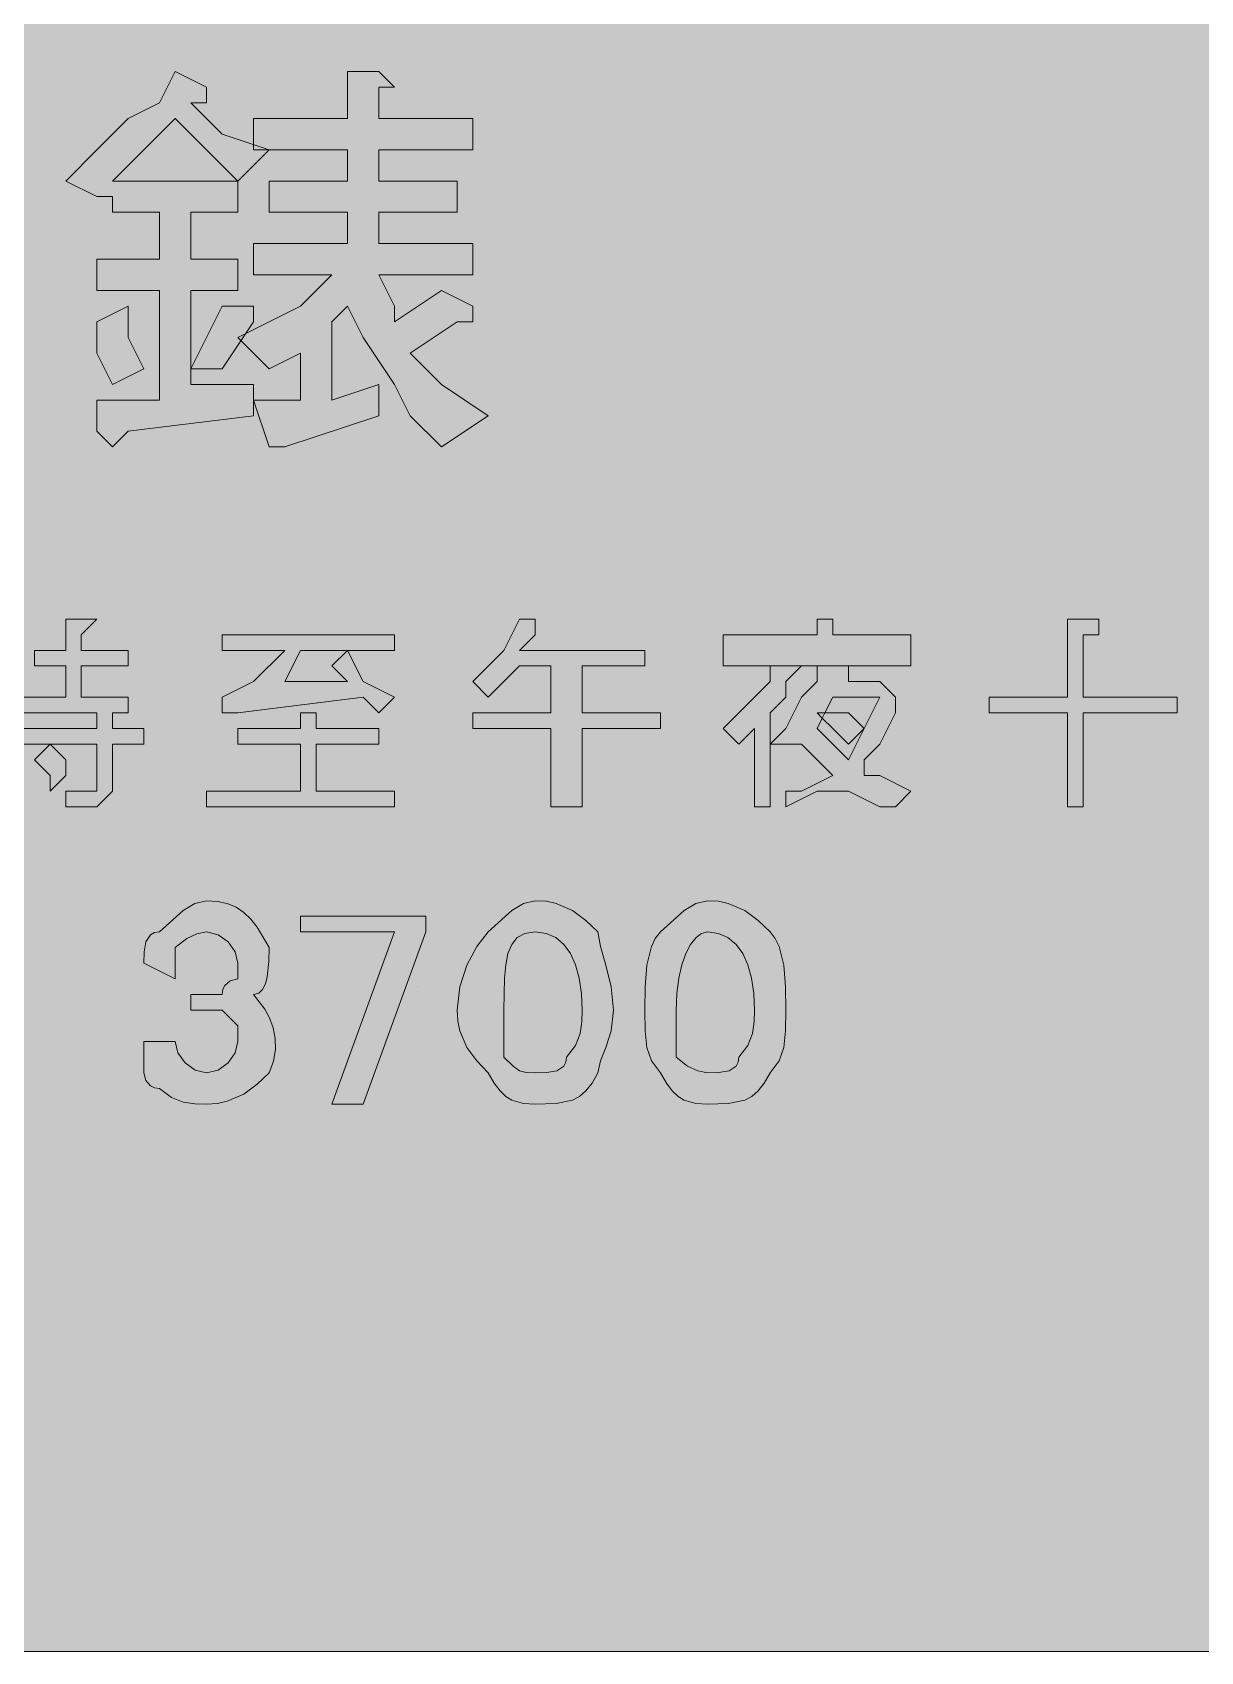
# Model space of a CAD drawing. Header units: metres. Extents: x 10 to 558, y 10 to 259.
# Drawn here: x 362.4 to 452, y 10.3 to 134.5 of the extents above; entities that cross this region are included whole.
import ezdxf

# ---------------------------------------------------------------- set-up
doc = ezdxf.new("R2010")
doc.units = ezdxf.units.M
for name, color, linetype, true_color in [('FILL_FIREBRICK_C36B00', 7, 'Continuous', 0xc36b00), ('FILL_WHITE_FFFFFF', 7, 'Continuous', 0xffffff), ('STROKE_WHITE_FFFFFF', 7, 'Continuous', 0xffffff)]:
    doc.layers.add(name, color=color, linetype=linetype, true_color=true_color)

msp = doc.modelspace()

# ---------------------------------------------------------------- hatches: boundary and pattern name
at = {"layer": 'FILL_FIREBRICK_C36B00', "true_color": 0xc36b00}
h = msp.add_hatch(color=7, dxfattribs=at)
h.dxf.hatch_style = 1
h.paths.add_polyline_path([(551.8, 258.67), (552.54, 258.51), (553.8, 257.97), (554.83, 257.2), (555.75, 256.32), (556.54, 255.82), (557.14, 255.23), (557.56, 254.59), (557.85, 253.92), (558.11, 252.61), (558.15, 251.52), (558.15, 17.52), (558.15, 15.12), (557.44, 14.24), (556.95, 13.47), (556.46, 12.93), (556.15, 12.77), (555.75, 12.72), (555.3, 11.93), (554.83, 11.33), (554.34, 10.91), (553.8, 10.62), (552.54, 10.36), (550.95, 10.32), (16.95, 10.32), (13.35, 10.32), (13.3, 10.72), (13.14, 11.03), (12.6, 11.52), (11.83, 12.01), (10.95, 12.72), (10.26, 13.64), (9.9, 14.67), (9.77, 15.93), (9.75, 17.52), (9.75, 251.52), (9.75, 253.92), (9.8, 254.32), (9.94, 254.63), (10.35, 255.12), (10.76, 255.61), (10.9, 255.92), (10.95, 256.32), (11.83, 256.51), (12.6, 256.92), (13.35, 257.52), (14.25, 257.71), (15.15, 258.12), (16.05, 258.53), (16.95, 258.72), (550.95, 258.72), (551.8, 258.67)])
at = {"layer": 'FILL_WHITE_FFFFFF', "true_color": 0xffffff}
h = msp.add_hatch(color=7, dxfattribs=at)
h.dxf.hatch_style = 1
h.paths.add_polyline_path([(374.55, 120.72), (374.55, 117.12), (378.15, 117.12), (378.15, 114.72), (374.55, 114.72), (374.55, 107.52), (379.35, 107.52), (379.35, 105.12), (369.75, 103.92), (368.55, 102.72), (367.35, 103.92), (367.35, 106.32), (372.15, 106.32), (372.15, 114.72), (367.35, 114.72), (367.35, 117.12), (372.15, 117.12), (372.15, 120.72), (368.55, 120.72), (368.55, 121.92), (367.35, 121.92), (364.95, 123.12), (367.35, 125.52), (369.75, 127.92), (372.15, 129.12), (373.35, 131.52), (375.75, 130.32), (375.75, 129.12), (374.55, 129.12), (376.95, 126.72), (380.55, 125.52), (378.15, 123.12), (378.15, 120.72), (374.55, 120.72)])
h.paths.add_polyline_path([(375.75, 125.52), (373.35, 127.92), (370.95, 125.52), (368.55, 123.12), (378.15, 123.12), (375.75, 125.52)], flags=16)
h = msp.add_hatch(color=7, dxfattribs=at)
h.dxf.hatch_style = 1
h.paths.add_polyline_path([(386.55, 127.92), (386.55, 131.52), (388.95, 131.52), (390.15, 130.32), (388.95, 130.32), (388.95, 127.92), (396.15, 127.92), (396.15, 125.52), (388.95, 125.52), (388.95, 123.12), (394.95, 123.12), (394.95, 120.72), (388.95, 120.72), (388.95, 118.32), (396.15, 118.32), (396.15, 115.92), (388.95, 115.92), (390.15, 113.52), (390.15, 112.32), (393.75, 114.72), (396.15, 113.52), (396.15, 112.32), (394.95, 112.32), (391.35, 109.92), (393.75, 107.52), (397.35, 105.12), (393.75, 102.72), (391.35, 105.12), (390.15, 107.52), (387.75, 111.12), (386.55, 113.52), (385.35, 112.32), (385.35, 106.32), (388.95, 107.52), (388.95, 105.12), (381.75, 102.72), (380.55, 102.72), (379.35, 106.32), (382.95, 106.32), (382.95, 109.92), (380.55, 108.72), (378.15, 111.12), (380.55, 112.32), (382.95, 113.52), (384.15, 114.72), (385.35, 115.92), (379.35, 115.92), (379.35, 118.32), (386.55, 118.32), (386.55, 120.72), (380.55, 120.72), (380.55, 123.12), (386.55, 123.12), (386.55, 125.52), (379.35, 125.52), (379.35, 127.92), (386.55, 127.92)])
h = msp.add_hatch(color=7, dxfattribs=at)
h.dxf.hatch_style = 1
h.paths.add_polyline_path([(369.75, 111.12), (370.95, 108.72), (368.55, 107.52), (367.35, 109.92), (367.35, 112.32), (369.75, 113.52), (369.75, 111.12)])
h = msp.add_hatch(color=7, dxfattribs=at)
h.dxf.hatch_style = 1
h.paths.add_polyline_path([(376.95, 113.52), (379.35, 113.52), (379.35, 112.32), (376.95, 108.72), (374.55, 108.72), (376.95, 113.52)])
h = msp.add_hatch(color=7, dxfattribs=at)
h.dxf.hatch_style = 1
h.paths.add_polyline_path([(364.95, 85.92), (362.55, 85.92), (362.55, 87.12), (364.95, 87.12), (364.95, 89.52), (366.15, 89.52), (367.35, 89.52), (366.15, 88.32), (366.15, 87.12), (369.75, 87.12), (369.75, 85.92), (366.15, 85.92), (366.15, 83.52), (369.75, 83.52), (369.75, 82.32), (368.55, 82.32), (368.55, 81.12), (370.95, 81.12), (370.95, 79.92), (368.55, 79.92), (368.55, 76.32), (367.35, 75.12), (366.15, 75.12), (364.95, 75.12), (364.95, 76.32), (366.15, 76.32), (367.35, 76.32), (367.35, 77.52), (367.35, 79.92), (361.35, 79.92), (361.35, 81.12), (367.35, 81.12), (367.35, 82.32), (361.35, 82.32), (361.35, 83.52), (364.95, 83.52), (364.95, 85.92)])
h = msp.add_hatch(color=7, dxfattribs=at)
h.dxf.hatch_style = 1
h.paths.add_polyline_path([(398.55, 87.12), (399.75, 89.52), (400.95, 89.52), (400.95, 88.32), (399.75, 87.12), (409.35, 87.12), (409.35, 85.92), (404.55, 85.92), (404.55, 82.32), (410.55, 82.32), (410.55, 81.12), (404.55, 81.12), (404.55, 75.12), (402.15, 75.12), (402.15, 81.12), (396.15, 81.12), (396.15, 82.32), (402.15, 82.32), (402.15, 85.92), (399.75, 85.92), (397.35, 83.52), (396.15, 84.72), (398.55, 87.12)])
h = msp.add_hatch(color=7, dxfattribs=at)
h.dxf.hatch_style = 1
h.paths.add_polyline_path([(422.55, 88.32), (422.55, 89.52), (423.75, 89.52), (423.75, 88.32), (429.75, 88.32), (429.75, 85.92), (415.35, 85.92), (415.35, 88.32), (422.55, 88.32)])
h = msp.add_hatch(color=7, dxfattribs=at)
h.dxf.hatch_style = 1
h.paths.add_polyline_path([(444.15, 89.52), (444.15, 88.32), (442.95, 88.32), (442.95, 83.52), (450.15, 83.52), (450.15, 82.32), (442.95, 82.32), (442.95, 75.12), (441.75, 75.12), (441.75, 82.32), (435.75, 82.32), (435.75, 83.52), (441.75, 83.52), (441.75, 89.52), (442.95, 89.52), (444.15, 89.52)])
h = msp.add_hatch(color=7, dxfattribs=at)
h.dxf.hatch_style = 1
h.paths.add_polyline_path([(390.15, 83.52), (388.95, 82.32), (387.75, 83.52), (378.15, 82.32), (376.95, 82.32), (376.95, 83.52), (379.35, 84.72), (381.75, 87.12), (376.95, 87.12), (376.95, 88.32), (390.15, 88.32), (390.15, 87.12), (386.55, 87.12), (387.75, 84.72), (390.15, 83.52)])
h.paths.add_polyline_path([(382.95, 87.12), (381.75, 84.72), (386.55, 84.72), (385.35, 85.92), (386.55, 87.12), (382.95, 87.12)], flags=16)
h = msp.add_hatch(color=7, dxfattribs=at)
h.dxf.hatch_style = 1
h.paths.add_polyline_path([(421.35, 85.92), (420.15, 84.72), (420.15, 83.52), (418.95, 82.32), (418.95, 75.12), (417.75, 75.12), (417.75, 81.12), (416.55, 79.92), (415.35, 81.12), (416.55, 82.32), (417.75, 83.52), (418.95, 84.72), (418.95, 85.92), (420.15, 85.92), (421.35, 85.92)])
h = msp.add_hatch(color=7, dxfattribs=at)
h.dxf.hatch_style = 1
h.paths.add_polyline_path([(427.35, 79.92), (426.15, 78.72), (426.15, 77.52), (427.35, 77.52), (429.75, 76.32), (428.55, 75.12), (427.35, 75.12), (424.95, 76.32), (422.55, 76.32), (420.15, 75.12), (420.15, 76.32), (421.35, 76.32), (423.75, 77.52), (421.35, 79.92), (418.95, 79.92), (420.15, 81.12), (421.35, 83.52), (422.55, 84.72), (422.55, 85.92), (423.75, 85.92), (424.95, 85.92), (424.95, 84.72), (427.35, 84.72), (428.55, 83.52), (428.55, 82.32), (427.35, 79.92)])
h.paths.add_polyline_path([(426.15, 81.12), (427.35, 83.52), (423.75, 83.52), (423.15, 82.32), (422.55, 82.32), (422.95, 81.92), (422.55, 81.12), (423.75, 79.92), (424.95, 78.72), (426.15, 81.12)], flags=16)
h = msp.add_hatch(color=7, dxfattribs=at)
h.dxf.hatch_style = 1
h.paths.add_polyline_path([(375.75, 76.32), (382.95, 76.32), (382.95, 79.92), (378.15, 79.92), (378.15, 81.12), (382.95, 81.12), (382.95, 82.32), (384.15, 82.32), (384.15, 81.12), (388.95, 81.12), (388.95, 79.92), (384.15, 79.92), (384.15, 76.32), (390.15, 76.32), (390.15, 75.12), (375.75, 75.12), (375.75, 76.32)])
h = msp.add_hatch(color=7, dxfattribs=at)
h.dxf.hatch_style = 1
h.paths.add_polyline_path([(423.75, 82.32), (424.95, 82.32), (426.15, 81.12), (424.95, 79.92), (423.75, 81.12), (422.95, 81.92), (423.15, 82.32), (423.75, 82.32)])
h = msp.add_hatch(color=7, dxfattribs=at)
h.dxf.hatch_style = 1
h.paths.add_polyline_path([(364.95, 78.72), (364.95, 77.52), (363.75, 76.32), (363.75, 77.52), (362.55, 78.72), (363.75, 79.92), (364.95, 78.72)])
h = msp.add_hatch(color=7, dxfattribs=at)
h.dxf.hatch_style = 1
h.paths.add_polyline_path([(378.15, 58.32), (376.95, 59.52), (374.55, 59.52), (374.55, 60.72), (376.95, 60.72), (377, 61.12), (377.14, 61.41), (377.55, 61.77), (378.15, 61.92), (378.15, 63.12), (377.94, 64), (377.4, 64.77), (376.63, 65.31), (375.75, 65.52), (375, 65.37), (374.23, 65.01), (373.35, 64.32), (373.35, 63.12), (373.35, 61.92), (370.95, 63.12), (370.97, 64), (371.1, 64.77), (371.46, 65.31), (371.75, 65.47), (372.15, 65.52), (373.95, 67.17), (374.85, 67.71), (375.75, 67.92), (376.6, 67.86), (377.34, 67.69), (378.01, 67.41), (378.6, 67.02), (379.14, 66.51), (379.63, 65.89), (380.55, 64.32), (380.53, 63.25), (380.4, 62.07), (380.26, 61.54), (380.04, 61.11), (379.75, 60.83), (379.35, 60.72), (380.21, 59.61), (380.57, 58.93), (380.85, 58.17), (381.01, 57.36), (381.04, 56.5), (380.89, 55.62), (380.55, 54.72), (379.63, 53.84), (378.6, 53.07), (377.34, 52.53), (376.6, 52.37), (375.75, 52.32), (374.85, 52.34), (373.95, 52.47), (373.05, 52.83), (372.15, 53.52), (371.75, 53.57), (371.46, 53.71), (371.1, 54.12), (370.95, 54.72), (370.95, 57.12), (373.35, 57.12), (373.56, 56.24), (374.1, 55.47), (374.87, 54.93), (375.75, 54.72), (376.63, 54.93), (377.4, 55.47), (377.94, 56.24), (378.15, 57.12), (378.15, 58.32)])
h = msp.add_hatch(color=7, dxfattribs=at)
h.dxf.hatch_style = 1
h.paths.add_polyline_path([(395.7, 62.97), (396.47, 64.41), (397.35, 65.52), (399.15, 67.17), (400.05, 67.71), (400.95, 67.92), (401.8, 67.87), (402.54, 67.71), (403.8, 67.17), (404.83, 66.4), (405.75, 65.52), (405.94, 64.41), (406.35, 62.97), (406.76, 61.3), (406.95, 59.52), (406.76, 57.93), (406.35, 56.67), (405.94, 55.64), (405.75, 54.72), (405.3, 53.93), (404.83, 53.33), (404.34, 52.91), (403.8, 52.62), (402.54, 52.36), (400.95, 52.32), (400.05, 52.36), (399.15, 52.62), (398.7, 52.91), (398.25, 53.33), (397.8, 53.93), (397.35, 54.72), (396.47, 55.64), (395.7, 56.67), (395.16, 57.93), (395, 58.67), (394.95, 59.52), (395.16, 61.3), (395.7, 62.97)])
h.paths.add_polyline_path([(402.6, 54.87), (403.14, 55.23), (403.3, 55.52), (403.35, 55.92), (404.04, 56.82), (404.4, 57.72), (404.53, 58.62), (404.55, 59.52), (404.49, 60.81), (404.32, 61.98), (404.04, 63), (403.65, 63.87), (403.14, 64.57), (402.52, 65.09), (401.79, 65.41), (400.95, 65.52), (400.16, 65.41), (399.56, 65.09), (399.14, 64.57), (398.85, 63.87), (398.68, 63), (398.59, 61.98), (398.55, 59.52), (398.55, 55.92), (399.26, 55.23), (399.75, 54.87), (400.24, 54.74), (400.95, 54.72), (401.83, 54.74), (402.6, 54.87)], flags=16)
h = msp.add_hatch(color=7, dxfattribs=at)
h.dxf.hatch_style = 1
h.paths.add_polyline_path([(409.5, 62.97), (409.86, 64.41), (410.15, 65.02), (410.55, 65.52), (412.35, 67.17), (413.25, 67.71), (414.15, 67.92), (415, 67.87), (415.74, 67.71), (417, 67.17), (418.03, 66.4), (418.95, 65.52), (419.35, 65.02), (419.64, 64.41), (420, 62.97), (420.13, 61.3), (420.15, 59.52), (420.13, 57.93), (420, 56.67), (419.64, 55.64), (418.95, 54.72), (418.5, 53.93), (418.03, 53.33), (417.54, 52.91), (417, 52.62), (415.74, 52.36), (414.15, 52.32), (413.25, 52.36), (412.35, 52.62), (411.9, 52.91), (411.45, 53.33), (411, 53.93), (410.55, 54.72), (409.86, 55.64), (409.5, 56.67), (409.37, 57.93), (409.35, 59.52), (409.37, 61.3), (409.5, 62.97)])
h.paths.add_polyline_path([(415.8, 54.87), (416.34, 55.23), (416.5, 55.52), (416.55, 55.92), (417.24, 56.82), (417.6, 57.72), (417.73, 58.62), (417.75, 59.52), (417.69, 60.81), (417.52, 61.98), (417.24, 63), (416.85, 63.87), (416.34, 64.57), (415.72, 65.09), (414.99, 65.41), (414.15, 65.52), (413.7, 65.41), (413.27, 65.09), (412.86, 64.57), (412.5, 63.87), (412.19, 63), (411.96, 61.98), (411.8, 60.81), (411.75, 59.52), (411.75, 55.92), (412.63, 55.23), (413.4, 54.87), (414.15, 54.72), (415.03, 54.74), (415.8, 54.87)], flags=16)
h = msp.add_hatch(color=7, dxfattribs=at)
h.dxf.hatch_style = 1
h.paths.add_polyline_path([(390.15, 65.52), (382.95, 65.52), (382.95, 66.72), (392.55, 66.72), (392.55, 65.52), (387.75, 52.32), (385.35, 52.32), (390.15, 65.52)])

# ---------------------------------------------------------------- linework, layer by layer
at = {"layer": 'FILL_FIREBRICK_C36B00', "lineweight": 0, "true_color": 0xc36b00}
msp.add_lwpolyline([(550.95, 10.32), (16.95, 10.32)], dxfattribs=at)
at = {"layer": 'FILL_WHITE_FFFFFF', "lineweight": 0, "true_color": 0xffffff}
for points in [[(374.55, 120.72), (374.55, 117.12), (378.15, 117.12), (378.15, 114.72), (374.55, 114.72), (374.55, 107.52), (379.35, 107.52), (379.35, 105.12), (369.75, 103.92), (368.55, 102.72), (367.35, 103.92), (367.35, 106.32), (372.15, 106.32), (372.15, 114.72), (367.35, 114.72), (367.35, 117.12), (372.15, 117.12), (372.15, 120.72), (368.55, 120.72), (368.55, 121.92), (367.35, 121.92), (364.95, 123.12), (367.35, 125.52), (369.75, 127.92), (372.15, 129.12), (373.35, 131.52), (375.75, 130.32), (375.75, 129.12), (374.55, 129.12), (376.95, 126.72), (380.55, 125.52), (378.15, 123.12), (378.15, 120.72)], [(386.55, 127.92), (386.55, 131.52), (388.95, 131.52), (390.15, 130.32), (388.95, 130.32), (388.95, 127.92), (396.15, 127.92), (396.15, 125.52), (388.95, 125.52), (388.95, 123.12), (394.95, 123.12), (394.95, 120.72), (388.95, 120.72), (388.95, 118.32), (396.15, 118.32), (396.15, 115.92), (388.95, 115.92), (390.15, 113.52), (390.15, 112.32), (393.75, 114.72), (396.15, 113.52), (396.15, 112.32), (394.95, 112.32), (391.35, 109.92), (393.75, 107.52), (397.35, 105.12), (393.75, 102.72), (391.35, 105.12), (390.15, 107.52), (387.75, 111.12), (386.55, 113.52), (385.35, 112.32), (385.35, 106.32), (388.95, 107.52), (388.95, 105.12), (381.75, 102.72), (380.55, 102.72), (379.35, 106.32), (382.95, 106.32), (382.95, 109.92), (380.55, 108.72), (378.15, 111.12), (380.55, 112.32), (382.95, 113.52), (384.15, 114.72), (385.35, 115.92), (379.35, 115.92), (379.35, 118.32), (386.55, 118.32), (386.55, 120.72), (380.55, 120.72), (380.55, 123.12), (386.55, 123.12), (386.55, 125.52), (379.35, 125.52), (379.35, 127.92)], [(375.75, 125.52), (373.35, 127.92), (370.95, 125.52), (368.55, 123.12), (378.15, 123.12)], [(369.75, 111.12), (370.95, 108.72), (368.55, 107.52), (367.35, 109.92), (367.35, 112.32), (369.75, 113.52)], [(376.95, 113.52), (379.35, 113.52), (379.35, 112.32), (376.95, 108.72), (374.55, 108.72)], [(398.55, 87.12), (399.75, 89.52), (400.95, 89.52), (400.95, 88.32), (399.75, 87.12), (409.35, 87.12), (409.35, 85.92), (404.55, 85.92), (404.55, 82.32), (410.55, 82.32), (410.55, 81.12), (404.55, 81.12), (404.55, 75.12), (402.15, 75.12), (402.15, 81.12), (396.15, 81.12), (396.15, 82.32), (402.15, 82.32), (402.15, 85.92), (399.75, 85.92), (397.35, 83.52), (396.15, 84.72)], [(422.55, 88.32), (422.55, 89.52), (423.75, 89.52), (423.75, 88.32), (429.75, 88.32), (429.75, 85.92), (415.35, 85.92), (415.35, 88.32)], [(444.15, 89.52), (444.15, 88.32), (442.95, 88.32), (442.95, 83.52), (450.15, 83.52), (450.15, 82.32), (442.95, 82.32), (442.95, 75.12), (441.75, 75.12), (441.75, 82.32), (435.75, 82.32), (435.75, 83.52), (441.75, 83.52), (441.75, 89.52), (442.95, 89.52)], [(390.15, 83.52), (388.95, 82.32), (387.75, 83.52), (378.15, 82.32), (376.95, 82.32), (376.95, 83.52), (379.35, 84.72), (381.75, 87.12), (376.95, 87.12), (376.95, 88.32), (390.15, 88.32), (390.15, 87.12), (386.55, 87.12), (387.75, 84.72)], [(382.95, 87.12), (381.75, 84.72), (386.55, 84.72), (385.35, 85.92), (386.55, 87.12)], [(421.35, 85.92), (420.15, 84.72), (420.15, 83.52), (418.95, 82.32), (418.95, 75.12), (417.75, 75.12), (417.75, 81.12), (416.55, 79.92), (415.35, 81.12), (416.55, 82.32), (417.75, 83.52), (418.95, 84.72), (418.95, 85.92), (420.15, 85.92)], [(427.35, 79.92), (426.15, 78.72), (426.15, 77.52), (427.35, 77.52), (429.75, 76.32), (428.55, 75.12), (427.35, 75.12), (424.95, 76.32), (422.55, 76.32), (420.15, 75.12), (420.15, 76.32), (421.35, 76.32), (423.75, 77.52), (421.35, 79.92), (418.95, 79.92), (420.15, 81.12), (421.35, 83.52), (422.55, 84.72), (422.55, 85.92), (423.75, 85.92), (424.95, 85.92), (424.95, 84.72), (427.35, 84.72), (428.55, 83.52), (428.55, 82.32)], [(426.15, 81.12), (427.35, 83.52), (423.75, 83.52), (423.15, 82.32), (422.55, 82.32), (422.95, 81.92), (422.55, 81.12), (423.75, 79.92), (424.95, 78.72)], [(375.75, 76.32), (382.95, 76.32), (382.95, 79.92), (378.15, 79.92), (378.15, 81.12), (382.95, 81.12), (382.95, 82.32), (384.15, 82.32), (384.15, 81.12), (388.95, 81.12), (388.95, 79.92), (384.15, 79.92), (384.15, 76.32), (390.15, 76.32), (390.15, 75.12), (375.75, 75.12)], [(423.75, 82.32), (424.95, 82.32), (426.15, 81.12), (424.95, 79.92), (423.75, 81.12), (422.95, 81.92), (423.15, 82.32)], [(364.95, 78.72), (364.95, 77.52), (363.75, 76.32), (363.75, 77.52), (362.55, 78.72), (363.75, 79.92)], [(378.15, 58.32), (376.95, 59.52), (374.55, 59.52), (374.55, 60.72), (376.95, 60.72), (377, 61.12), (377.14, 61.41), (377.55, 61.77), (378.15, 61.92), (378.15, 63.12), (377.94, 64), (377.4, 64.77), (376.63, 65.31), (375.75, 65.52), (375, 65.37), (374.23, 65.01), (373.35, 64.32), (373.35, 63.12), (373.35, 61.92), (370.95, 63.12), (370.97, 64), (371.1, 64.77), (371.46, 65.31), (371.75, 65.47), (372.15, 65.52), (373.95, 67.17), (374.85, 67.71), (375.75, 67.92), (376.6, 67.86), (377.34, 67.69), (378.01, 67.41), (378.6, 67.02), (379.14, 66.51), (379.63, 65.89), (380.55, 64.32), (380.53, 63.25), (380.4, 62.07), (380.26, 61.54), (380.04, 61.11), (379.75, 60.83), (379.35, 60.72), (380.21, 59.61), (380.57, 58.93), (380.85, 58.17), (381.01, 57.36), (381.04, 56.5), (380.89, 55.62), (380.55, 54.72), (379.63, 53.84), (378.6, 53.07), (377.34, 52.53), (376.6, 52.37), (375.75, 52.32), (374.85, 52.34), (373.95, 52.47), (373.05, 52.83), (372.15, 53.52), (371.75, 53.57), (371.46, 53.71), (371.1, 54.12), (370.95, 54.72), (370.95, 57.12), (373.35, 57.12), (373.56, 56.24), (374.1, 55.47), (374.87, 54.93), (375.75, 54.72), (376.63, 54.93), (377.4, 55.47), (377.94, 56.24), (378.15, 57.12)], [(395.7, 62.97), (396.47, 64.41), (397.35, 65.52), (399.15, 67.17), (400.05, 67.71), (400.95, 67.92), (401.8, 67.87), (402.54, 67.71), (403.8, 67.17), (404.83, 66.4), (405.75, 65.52), (405.94, 64.41), (406.35, 62.97), (406.76, 61.3), (406.95, 59.52), (406.76, 57.93), (406.35, 56.67), (405.94, 55.64), (405.75, 54.72), (405.3, 53.93), (404.83, 53.33), (404.34, 52.91), (403.8, 52.62), (402.54, 52.36), (400.95, 52.32), (400.05, 52.36), (399.15, 52.62), (398.7, 52.91), (398.25, 53.33), (397.8, 53.93), (397.35, 54.72), (396.47, 55.64), (395.7, 56.67), (395.16, 57.93), (395, 58.67), (394.95, 59.52), (395.16, 61.3)], [(409.5, 62.97), (409.86, 64.41), (410.15, 65.02), (410.55, 65.52), (412.35, 67.17), (413.25, 67.71), (414.15, 67.92), (415, 67.87), (415.74, 67.71), (417, 67.17), (418.03, 66.4), (418.95, 65.52), (419.35, 65.02), (419.64, 64.41), (420, 62.97), (420.13, 61.3), (420.15, 59.52), (420.13, 57.93), (420, 56.67), (419.64, 55.64), (418.95, 54.72), (418.5, 53.93), (418.03, 53.33), (417.54, 52.91), (417, 52.62), (415.74, 52.36), (414.15, 52.32), (413.25, 52.36), (412.35, 52.62), (411.9, 52.91), (411.45, 53.33), (411, 53.93), (410.55, 54.72), (409.86, 55.64), (409.5, 56.67), (409.37, 57.93), (409.35, 59.52), (409.37, 61.3)], [(390.15, 65.52), (382.95, 65.52), (382.95, 66.72), (392.55, 66.72), (392.55, 65.52), (387.75, 52.32), (385.35, 52.32)], [(402.6, 54.87), (403.14, 55.23), (403.3, 55.52), (403.35, 55.92), (404.04, 56.82), (404.4, 57.72), (404.53, 58.62), (404.55, 59.52), (404.49, 60.81), (404.32, 61.98), (404.04, 63), (403.65, 63.87), (403.14, 64.57), (402.52, 65.09), (401.79, 65.41), (400.95, 65.52), (400.16, 65.41), (399.56, 65.09), (399.14, 64.57), (398.85, 63.87), (398.68, 63), (398.59, 61.98), (398.55, 59.52), (398.55, 55.92), (399.26, 55.23), (399.75, 54.87), (400.24, 54.74), (400.95, 54.72), (401.83, 54.74)], [(415.8, 54.87), (416.34, 55.23), (416.5, 55.52), (416.55, 55.92), (417.24, 56.82), (417.6, 57.72), (417.73, 58.62), (417.75, 59.52), (417.69, 60.81), (417.52, 61.98), (417.24, 63), (416.85, 63.87), (416.34, 64.57), (415.72, 65.09), (414.99, 65.41), (414.15, 65.52), (413.7, 65.41), (413.27, 65.09), (412.86, 64.57), (412.5, 63.87), (412.19, 63), (411.96, 61.98), (411.8, 60.81), (411.75, 59.52), (411.75, 55.92), (412.63, 55.23), (413.4, 54.87), (414.15, 54.72), (415.03, 54.74)]]:
    msp.add_lwpolyline(points, close=True, dxfattribs=at)
for points in [[(361.35, 83.52), (364.95, 83.52), (364.95, 85.92), (362.55, 85.92), (362.55, 87.12), (364.95, 87.12), (364.95, 89.52), (366.15, 89.52), (367.35, 89.52), (366.15, 88.32), (366.15, 87.12), (369.75, 87.12), (369.75, 85.92), (366.15, 85.92), (366.15, 83.52), (369.75, 83.52), (369.75, 82.32), (368.55, 82.32), (368.55, 81.12), (370.95, 81.12), (370.95, 79.92), (368.55, 79.92), (368.55, 76.32), (367.35, 75.12), (366.15, 75.12), (364.95, 75.12), (364.95, 76.32), (366.15, 76.32), (367.35, 76.32), (367.35, 77.52), (367.35, 79.92), (361.35, 79.92)], [(361.35, 81.12), (367.35, 81.12), (367.35, 82.32), (361.35, 82.32)]]:
    msp.add_lwpolyline(points, dxfattribs=at)
at = {"layer": 'STROKE_WHITE_FFFFFF', "lineweight": 0, "true_color": 0xffffff}
for points in [[(391.95, 61.36), (391.95, 61.36)], [(391.95, 61.36), (391.95, 61.36)], [(391.95, 61.36), (391.95, 61.36)], [(391.95, 61.36), (391.95, 61.36)], [(391.95, 61.36), (391.95, 61.36)], [(391.95, 61.36), (391.95, 61.36)], [(411.95, 61.36), (411.95, 61.36)], [(411.95, 61.36), (411.95, 61.36)], [(411.95, 61.36), (411.95, 61.36)], [(411.95, 61.36), (411.95, 61.36)], [(411.95, 61.36), (411.95, 61.36)], [(411.95, 61.36), (411.95, 61.36)]]:
    msp.add_lwpolyline(points, dxfattribs=at)

doc.saveas('drawing.dxf')
